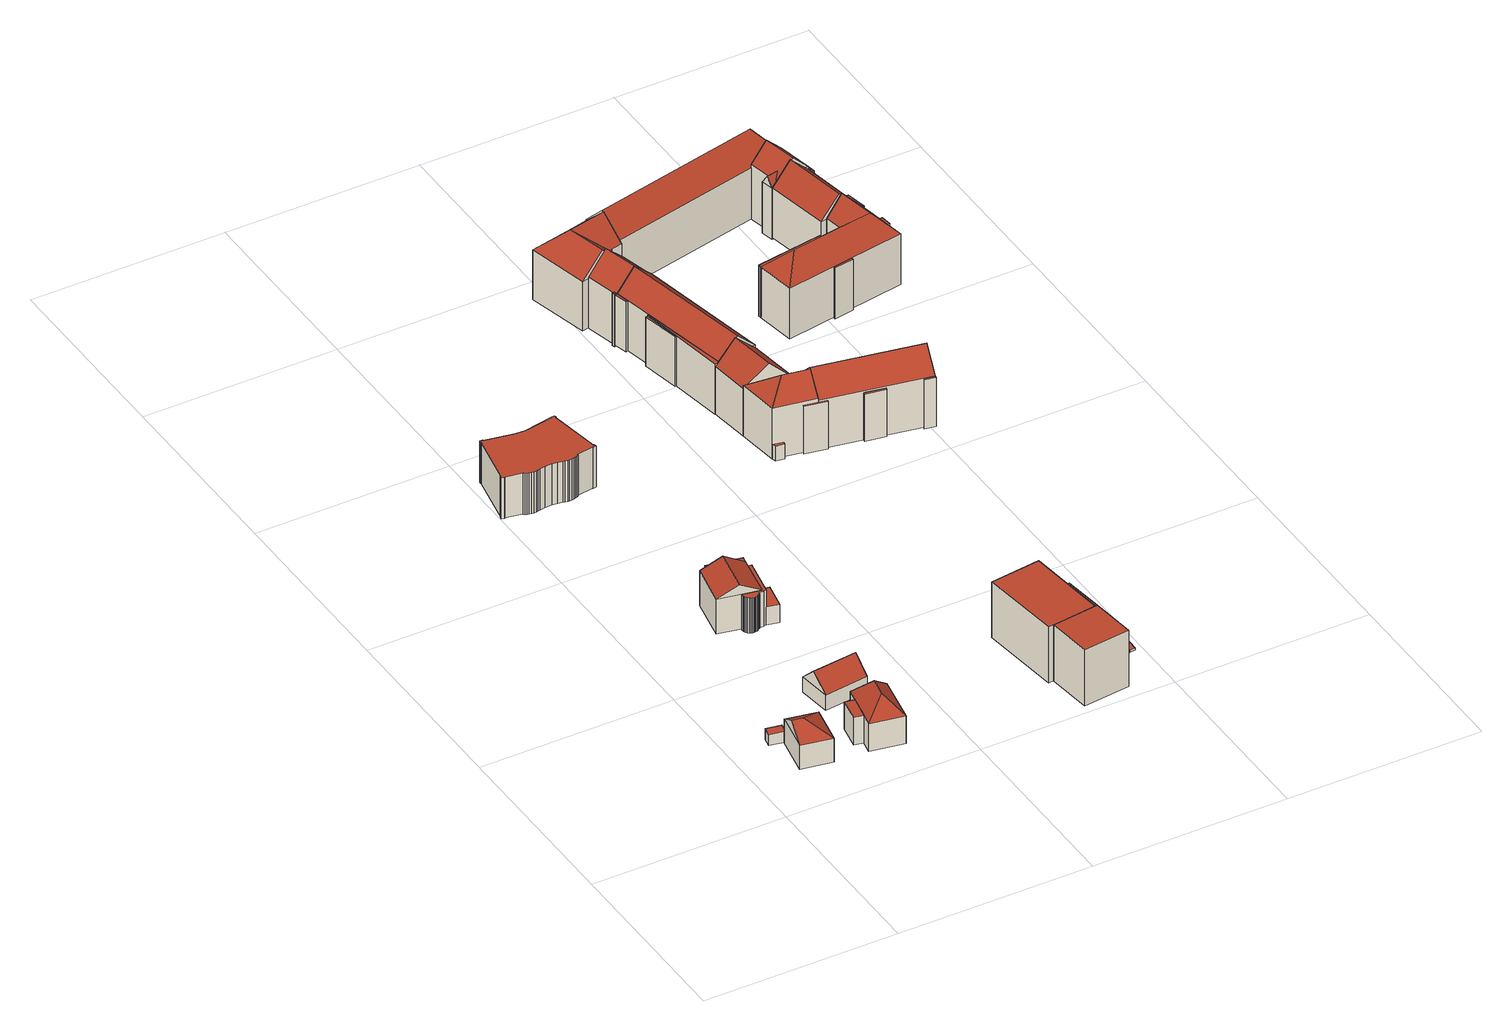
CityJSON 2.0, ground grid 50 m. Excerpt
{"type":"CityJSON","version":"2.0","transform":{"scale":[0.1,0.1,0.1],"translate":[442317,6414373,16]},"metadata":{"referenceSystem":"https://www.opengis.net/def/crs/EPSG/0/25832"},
"CityObjects":{
"building1":{"type":"Building","attributes":{"function":"31001_1010","roofType":"1000","measuredHeight":3.04,"storeysAboveGround":1},"geometry":[{"type":"Solid","lod":"2","boundaries":[[[[0,1,2,3]],[[4,5,1,0]],[[6,7,5,4]],[[8,9,7,6]],[[3,2,9,8]],[[6,4,0,3,8]],[[1,5,7,9,2]]]],"semantics":{"surfaces":[{"type":"WallSurface"},{"type":"RoofSurface","Flaechenneigung":"90","Flaechenrichtung":"0","Flaechengroesse":"9.70823750375379"},{"type":"GroundSurface"}],"values":[[0,0,0,0,0,1,2]]}}]},
"building2":{"type":"Building","attributes":{"function":"31001_1010","roofType":"5000","measuredHeight":9.93,"storeysAboveGround":3},"geometry":[{"type":"Solid","lod":"2","boundaries":[[[[10,11,12,13]],[[14,15,11,10]],[[16,17,15,14]],[[13,12,17,16]],[[10,18,14]],[[16,19,13]],[[13,19,18,10]],[[14,18,19,16]],[[11,15,17,12]]]],"semantics":{"surfaces":[{"type":"WallSurface"},{"type":"RoofSurface","Flaechenneigung":"58.4035142069956","Flaechenrichtung":"100.83569069551","Flaechengroesse":"32.6720532013698"},{"type":"RoofSurface","Flaechenneigung":"57.557046619321","Flaechenrichtung":"10.7663389368237","Flaechengroesse":"33.4631668001212"},{"type":"RoofSurface","Flaechenneigung":"57.5568320887966","Flaechenrichtung":"190.757701482515","Flaechengroesse":"33.4402973839046"},{"type":"GroundSurface"}],"values":[[0,0,0,0,1,0,2,3,4]]}}]},
"building3":{"type":"Building","attributes":{"function":"31001_1010"},"children":["building3-1","building3-2"]},
"building3-1":{"type":"BuildingPart","attributes":{"roofType":"1000","measuredHeight":7.57,"storeysAboveGround":2},"parents":["building3"],"geometry":[{"type":"Solid","lod":"2","boundaries":[[[[20,21,22,23]],[[24,25,21,20]],[[26,27,25,24]],[[23,22,27,26]],[[24,20,23,26]],[[21,25,27,22]]]],"semantics":{"surfaces":[{"type":"WallSurface"},{"type":"RoofSurface","Flaechenneigung":"90","Flaechenrichtung":"0","Flaechengroesse":"15.4250708027097"},{"type":"GroundSurface"}],"values":[[0,0,0,0,1,2]]}}]},
"building3-2":{"type":"BuildingPart","attributes":{"roofType":"3200","measuredHeight":12.21,"storeysAboveGround":2},"parents":["building3"],"geometry":[{"type":"Solid","lod":"2","boundaries":[[[[28,29,30,31]],[[32,33,29,28]],[[34,35,33,32]],[[31,30,35,34]],[[28,36,32]],[[34,37,31]],[[31,37,36,28]],[[32,36,37,34]],[[29,33,35,30]]]],"semantics":{"surfaces":[{"type":"WallSurface"},{"type":"RoofSurface","Flaechenneigung":"39.3792277218005","Flaechenrichtung":"190.472785323667","Flaechengroesse":"26.4635526603623"},{"type":"RoofSurface","Flaechenneigung":"39.3788206367418","Flaechenrichtung":"10.4878824725544","Flaechengroesse":"26.1291611869964"},{"type":"RoofSurface","Flaechenneigung":"43.3659354201111","Flaechenrichtung":"100.54775036454","Flaechengroesse":"56.7768635687085"},{"type":"RoofSurface","Flaechenneigung":"43.3650350466957","Flaechenrichtung":"280.906488991606","Flaechengroesse":"56.7850399949071"},{"type":"GroundSurface"}],"values":[[0,0,0,0,1,2,3,4,5]]}}]},
"building4":{"type":"Building","attributes":{"function":"31001_1010","yearOfConstruction":2009,"roofType":"3100","measuredHeight":8.47,"storeysAboveGround":1},"geometry":[{"type":"Solid","lod":"2","boundaries":[[[[38,39,40,41]],[[42,43,39,38]],[[44,45,43,42]],[[41,40,45,44]],[[38,46,42]],[[44,47,41]],[[41,47,46,38]],[[42,46,47,44]],[[39,43,45,40]]]],"semantics":{"surfaces":[{"type":"WallSurface"},{"type":"RoofSurface","Flaechenneigung":"45.1338264351889","Flaechenrichtung":"173.107482084667","Flaechengroesse":"69.4455051911521"},{"type":"RoofSurface","Flaechenneigung":"45.1340244925767","Flaechenrichtung":"353.109351128746","Flaechengroesse":"69.439169166833"},{"type":"GroundSurface"}],"values":[[0,0,0,0,0,0,1,2,3]]}}]},
"building5":{"type":"Building","attributes":{"function":"31001_1010"},"children":["building5-1","building5-2","building5-3","building5-4"]},
"building5-1":{"type":"BuildingPart","attributes":{"roofType":"3100","measuredHeight":12.48,"storeysAboveGround":2},"parents":["building5"],"geometry":[{"type":"Solid","lod":"2","boundaries":[[[[48,49,50,51]],[[52,53,49,48]],[[54,55,53,52]],[[51,50,55,54]],[[48,56,52]],[[54,57,51]],[[51,57,56,48]],[[52,56,57,54]],[[49,53,55,50]]]],"semantics":{"surfaces":[{"type":"WallSurface"},{"type":"RoofSurface","Flaechenneigung":"62.7624394727981","Flaechenrichtung":"280.923757849693","Flaechengroesse":"68.4218144126852"},{"type":"RoofSurface","Flaechenneigung":"62.7620843467679","Flaechenrichtung":"100.636283815479","Flaechengroesse":"68.4924069578429"},{"type":"GroundSurface"}],"values":[[0,0,0,0,0,0,1,2,3]]}}]},
"building5-2":{"type":"BuildingPart","attributes":{"roofType":"1000","measuredHeight":9.72,"storeysAboveGround":2},"parents":["building5"],"geometry":[{"type":"Solid","lod":"2","boundaries":[[[[58,59,60,61]],[[62,63,59,58]],[[52,53,63,62]],[[61,60,53,52]],[[62,58,61,52]],[[59,63,53,60]]]],"semantics":{"surfaces":[{"type":"WallSurface"},{"type":"RoofSurface","Flaechenneigung":"90","Flaechenrichtung":"0","Flaechengroesse":"12.4630555663404"},{"type":"GroundSurface"}],"values":[[0,0,0,0,1,2]]}}]},
"building5-3":{"type":"BuildingPart","attributes":{"roofType":"1000","measuredHeight":4.97,"storeysAboveGround":2},"parents":["building5"],"geometry":[{"type":"Solid","lod":"2","boundaries":[[[[64,65,66,67]],[[68,69,65,64]],[[70,71,69,68]],[[67,66,71,70]],[[68,64,67,70]],[[65,69,71,66]]]],"semantics":{"surfaces":[{"type":"WallSurface"},{"type":"RoofSurface","Flaechenneigung":"90","Flaechenrichtung":"0","Flaechengroesse":"21.1752011655344"},{"type":"GroundSurface"}],"values":[[0,0,0,0,1,2]]}}]},
"building5-4":{"type":"BuildingPart","attributes":{"roofType":"1000","measuredHeight":9.72,"storeysAboveGround":2},"parents":["building5"],"geometry":[{"type":"Solid","lod":"2","boundaries":[[[[72,73,74,75]],[[76,77,73,72]],[[78,79,77,76]],[[80,81,79,78]],[[82,83,81,80]],[[84,85,83,82]],[[86,87,85,84]],[[88,89,87,86]],[[90,91,89,88]],[[92,93,91,90]],[[94,95,93,92]],[[96,97,95,94]],[[98,99,97,96]],[[100,101,99,98]],[[54,55,101,100]],[[102,103,55,54]],[[104,105,103,102]],[[106,71,105,104]],[[107,108,71,106]],[[109,110,108,107]],[[111,112,110,109]],[[113,114,112,111]],[[115,116,114,113]],[[75,74,116,115]],[[113,111,109,107,106,104,102,54,100,98,96,94,92,90,88,86,84,82,80,78,76,72,75,115]],[[73,77,79,81,83,85,87,89,91,93,95,97,99,101,55,103,105,71,108,110,112,114,116,74]]]],"semantics":{"surfaces":[{"type":"WallSurface"},{"type":"RoofSurface","Flaechenneigung":"90","Flaechenrichtung":"0","Flaechengroesse":"15.8170676811303"},{"type":"GroundSurface"}],"values":[[0,0,0,0,0,0,0,0,0,0,0,0,0,0,0,0,0,0,0,0,0,0,0,0,1,2]]}}]},
"building6":{"type":"Building","attributes":{"function":"31001_1010","yearOfConstruction":2001,"roofType":"1000","measuredHeight":11.39,"storeysAboveGround":2},"geometry":[{"type":"Solid","lod":"2","boundaries":[[[[117,118,119,120]],[[121,122,118,117]],[[123,124,122,121]],[[125,126,124,123]],[[127,128,126,125]],[[129,130,128,127]],[[131,132,130,129]],[[133,134,132,131]],[[135,136,134,133]],[[137,138,136,135]],[[139,140,138,137]],[[141,142,140,139]],[[143,144,142,141]],[[145,146,144,143]],[[147,148,146,145]],[[149,150,148,147]],[[151,152,150,149]],[[153,154,152,151]],[[155,156,154,153]],[[157,158,156,155]],[[159,160,158,157]],[[161,162,160,159]],[[163,164,162,161]],[[165,166,164,163]],[[167,168,166,165]],[[169,170,168,167]],[[171,172,170,169]],[[173,174,172,171]],[[175,176,174,173]],[[177,178,176,175]],[[179,180,178,177]],[[181,182,180,179]],[[183,184,182,181]],[[185,186,184,183]],[[187,188,186,185]],[[189,190,188,187]],[[191,192,190,189]],[[193,194,192,191]],[[195,196,194,193]],[[197,198,196,195]],[[199,200,198,197]],[[201,202,200,199]],[[203,204,202,201]],[[205,206,204,203]],[[120,119,206,205]],[[203,201,199,197,195,193,191,189,187,185,183,181,179,177,175,173,171,169,167,165,163,161,159,157,155,153,151,149,147,145,143,141,139,137,135,133,131,129,127,125,123,121,117,120,205]],[[118,122,124,126,128,130,132,134,136,138,140,142,144,146,148,150,152,154,156,158,160,162,164,166,168,170,172,174,176,178,180,182,184,186,188,190,192,194,196,198,200,202,204,206,119]]]],"semantics":{"surfaces":[{"type":"WallSurface"},{"type":"RoofSurface","Flaechenneigung":"90","Flaechenrichtung":"0","Flaechengroesse":"311.688825261288"},{"type":"GroundSurface"}],"values":[[0,0,0,0,0,0,0,0,0,0,0,0,0,0,0,0,0,0,0,0,0,0,0,0,0,0,0,0,0,0,0,0,0,0,0,0,0,0,0,0,0,0,0,0,0,1,2]]}}]},
"building7":{"type":"Building","attributes":{"function":"31001_1010"},"children":["building7-1","building7-2","building7-3","building7-4","building7-5"]},
"building7-1":{"type":"BuildingPart","attributes":{"roofType":"1000","measuredHeight":15.6,"storeysAboveGround":5},"parents":["building7"],"geometry":[{"type":"Solid","lod":"2","boundaries":[[[[207,208,209,210]],[[211,212,208,207]],[[213,214,212,211]],[[210,209,214,213]],[[211,207,210,213]],[[208,212,214,209]]]],"semantics":{"surfaces":[{"type":"WallSurface"},{"type":"RoofSurface","Flaechenneigung":"90","Flaechenrichtung":"0","Flaechengroesse":"141.416823312113"},{"type":"GroundSurface"}],"values":[[0,0,0,0,1,2]]}}]},
"building7-2":{"type":"BuildingPart","attributes":{"roofType":"1000","measuredHeight":15.51,"storeysAboveGround":5},"parents":["building7"],"geometry":[{"type":"Solid","lod":"2","boundaries":[[[[215,216,217,218]],[[219,220,216,215]],[[221,222,220,219]],[[218,217,222,221]],[[219,215,218,221]],[[216,220,222,217]]]],"semantics":{"surfaces":[{"type":"WallSurface"},{"type":"RoofSurface","Flaechenneigung":"90","Flaechenrichtung":"0","Flaechengroesse":"275.688045551268"},{"type":"GroundSurface"}],"values":[[0,0,0,0,1,2]]}}]},
"building7-3":{"type":"BuildingPart","attributes":{"roofType":"1000","measuredHeight":15.6,"storeysAboveGround":5},"parents":["building7"],"geometry":[{"type":"Solid","lod":"2","boundaries":[[[[223,224,225,226]],[[207,208,224,223]],[[227,222,208,207]],[[226,225,222,227]],[[207,223,226,227]],[[224,208,222,225]]]],"semantics":{"surfaces":[{"type":"WallSurface"},{"type":"RoofSurface","Flaechenneigung":"90","Flaechenrichtung":"0","Flaechengroesse":"4.56008917708689"},{"type":"GroundSurface"}],"values":[[0,0,0,0,1,2]]}}]},
"building7-4":{"type":"BuildingPart","attributes":{"roofType":"3100","measuredHeight":1.45,"storeysAboveGround":5},"parents":["building7"],"geometry":[{"type":"Solid","lod":"2","boundaries":[[[[228,229,230,231]],[[232,233,229,228]],[[234,224,233,232]],[[231,230,224,234]],[[228,235,232]],[[234,236,231]],[[231,236,235,228]],[[232,235,236,234]],[[229,233,224,230]]]],"semantics":{"surfaces":[{"type":"WallSurface"},{"type":"RoofSurface","Flaechenneigung":"77.8572942276336","Flaechenrichtung":"83.1225572631205","Flaechengroesse":"48.2291061940424"},{"type":"RoofSurface","Flaechenneigung":"77.8572494099357","Flaechenrichtung":"263.121629531505","Flaechengroesse":"48.2275415766056"},{"type":"GroundSurface"}],"values":[[0,0,0,0,0,0,1,2,3]]}}]},
"building7-5":{"type":"BuildingPart","attributes":{"roofType":"5000","measuredHeight":1.45,"storeysAboveGround":5},"parents":["building7"],"geometry":[{"type":"Solid","lod":"2","boundaries":[[[[228,229,237,238]],[[239,240,229,228]],[[241,242,240,239]],[[238,237,242,241]],[[228,243,239]],[[241,244,238]],[[238,244,243,228]],[[239,243,244,241]],[[229,240,242,237]]]],"semantics":{"surfaces":[{"type":"WallSurface"},{"type":"RoofSurface","Flaechenneigung":"-77.857221905838","Flaechenrichtung":"263.123021083258","Flaechengroesse":"12.7048783094627"},{"type":"RoofSurface","Flaechenneigung":"75.5665314875448","Flaechenrichtung":"173.112255546599","Flaechengroesse":"11.1997516340832"},{"type":"RoofSurface","Flaechenneigung":"75.566718504151","Flaechenrichtung":"353.105252536582","Flaechengroesse":"11.1993477863947"},{"type":"GroundSurface"}],"values":[[0,0,0,0,1,0,2,3,4]]}}]},
"building8":{"type":"Building","attributes":{"function":"31001_1010"},"children":["building8-1","building8-2","building8-3","building8-4"]},
"building8-1":{"type":"BuildingPart","attributes":{"roofType":"1000","measuredHeight":13.93,"storeysAboveGround":4},"parents":["building8"],"geometry":[{"type":"Solid","lod":"2","boundaries":[[[[245,246,247,248]],[[249,250,246,245]],[[251,252,250,249]],[[248,247,252,251]],[[249,245,248,251]],[[246,250,252,247]]]],"semantics":{"surfaces":[{"type":"WallSurface"},{"type":"RoofSurface","Flaechenneigung":"90","Flaechenrichtung":"0","Flaechengroesse":"19.1248388533268"},{"type":"GroundSurface"}],"values":[[0,0,0,0,1,2]]}}]},
"building8-2":{"type":"BuildingPart","attributes":{"roofType":"3100","measuredHeight":18.83,"storeysAboveGround":4},"parents":["building8"],"geometry":[{"type":"Solid","lod":"2","boundaries":[[[[253,254,255,256]],[[249,250,254,253]],[[257,258,250,249]],[[256,255,258,257]],[[253,259,249]],[[257,260,256]],[[256,260,259,253]],[[249,259,260,257]],[[254,250,258,255]]]],"semantics":{"surfaces":[{"type":"WallSurface"},{"type":"RoofSurface","Flaechenneigung":"46.6275118279158","Flaechenrichtung":"78.7287989066686","Flaechengroesse":"249.230596843968"},{"type":"RoofSurface","Flaechenneigung":"46.6273113094076","Flaechenrichtung":"258.202188024824","Flaechengroesse":"245.846756038004"},{"type":"GroundSurface"}],"values":[[0,0,0,0,0,0,1,2,3]]}}]},
"building8-3":{"type":"BuildingPart","attributes":{"roofType":"1000","measuredHeight":13.72,"storeysAboveGround":4},"parents":["building8"],"geometry":[{"type":"Solid","lod":"2","boundaries":[[[[261,262,263,264]],[[265,266,262,261]],[[267,247,266,265]],[[264,263,247,267]],[[265,261,264,267]],[[262,266,247,263]]]],"semantics":{"surfaces":[{"type":"WallSurface"},{"type":"RoofSurface","Flaechenneigung":"90","Flaechenrichtung":"0","Flaechengroesse":"3.79096217372837"},{"type":"GroundSurface"}],"values":[[0,0,0,0,1,2]]}}]},
"building8-4":{"type":"BuildingPart","attributes":{"roofType":"1000","measuredHeight":13.93,"storeysAboveGround":4},"parents":["building8"],"geometry":[{"type":"Solid","lod":"2","boundaries":[[[[268,269,270,271]],[[272,273,269,268]],[[257,258,273,272]],[[271,270,258,257]],[[272,268,271,257]],[[269,273,258,270]]]],"semantics":{"surfaces":[{"type":"WallSurface"},{"type":"RoofSurface","Flaechenneigung":"90","Flaechenrichtung":"0","Flaechengroesse":"2.23251236015496"},{"type":"GroundSurface"}],"values":[[0,0,0,0,1,2]]}}]},
"building9":{"type":"Building","attributes":{"function":"31001_1010"},"children":["building9-1","building9-2","building9-3","building9-4","building9-5"]},
"building9-1":{"type":"BuildingPart","attributes":{"roofType":"5000","measuredHeight":19.42,"storeysAboveGround":4},"parents":["building9"],"geometry":[{"type":"Solid","lod":"2","boundaries":[[[[274,275,276,277]],[[278,279,275,274]],[[280,281,279,278]],[[277,276,281,280]],[[274,282,278]],[[280,283,277]],[[277,283,282,274]],[[278,282,283,280]],[[275,279,281,276]]]],"semantics":{"surfaces":[{"type":"WallSurface"},{"type":"RoofSurface","Flaechenneigung":"-47.3777665942956","Flaechenrichtung":"255.965900193557","Flaechengroesse":"48.8980211797664"},{"type":"RoofSurface","Flaechenneigung":"45.7494627773063","Flaechenrichtung":"167.3994633894","Flaechengroesse":"55.0229333551606"},{"type":"RoofSurface","Flaechenneigung":"45.7493716522249","Flaechenrichtung":"347.394866715686","Flaechengroesse":"56.2205199292849"},{"type":"GroundSurface"}],"values":[[0,0,0,0,1,0,2,3,4]]}}]},
"building9-2":{"type":"BuildingPart","attributes":{"roofType":"1000","measuredHeight":13.61,"storeysAboveGround":4},"parents":["building9"],"geometry":[{"type":"Solid","lod":"2","boundaries":[[[[284,285,286,287]],[[288,275,285,284]],[[287,286,275,288]],[[284,287,288]],[[285,275,286]]]],"semantics":{"surfaces":[{"type":"WallSurface"},{"type":"RoofSurface","Flaechenneigung":"90","Flaechenrichtung":"0","Flaechengroesse":"0.159571464660192"},{"type":"GroundSurface"}],"values":[[0,0,0,1,2]]}}]},
"building9-3":{"type":"BuildingPart","attributes":{"roofType":"5000","measuredHeight":19.42,"storeysAboveGround":4},"parents":["building9"],"geometry":[{"type":"Solid","lod":"2","boundaries":[[[[289,290,291,292]],[[278,279,290,289]],[[293,294,279,278]],[[292,291,294,293]],[[289,282,278]],[[293,295,292]],[[292,295,282,289]],[[278,282,295,293]],[[290,279,294,291]]]],"semantics":{"surfaces":[{"type":"WallSurface"},{"type":"RoofSurface","Flaechenneigung":"45.7445730696807","Flaechenrichtung":"347.389076456439","Flaechengroesse":"50.0447195677224"},{"type":"RoofSurface","Flaechenneigung":"47.4516604069884","Flaechenrichtung":"256.322164977801","Flaechengroesse":"111.142811088012"},{"type":"RoofSurface","Flaechenneigung":"47.450185749754","Flaechenrichtung":"76.0526985696942","Flaechengroesse":"110.315554972888"},{"type":"GroundSurface"}],"values":[[0,0,0,0,1,0,2,3,4]]}}]},
"building9-4":{"type":"BuildingPart","attributes":{"roofType":"3100","measuredHeight":19.42,"storeysAboveGround":4},"parents":["building9"],"geometry":[{"type":"Solid","lod":"2","boundaries":[[[[296,297,294,298]],[[299,300,297,296]],[[301,302,300,299]],[[298,294,302,301]],[[296,303,299]],[[301,304,298]],[[298,304,303,296]],[[299,303,304,301]],[[297,300,302,294]]]],"semantics":{"surfaces":[{"type":"WallSurface"},{"type":"RoofSurface","Flaechenneigung":"46.0816451722682","Flaechenrichtung":"76.098540255062","Flaechengroesse":"68.1237392294242"},{"type":"RoofSurface","Flaechenneigung":"46.0816513668436","Flaechenrichtung":"256.361759260849","Flaechengroesse":"68.4788842529546"},{"type":"GroundSurface"}],"values":[[0,0,0,0,0,0,1,2,3]]}}]},
"building9-5":{"type":"BuildingPart","attributes":{"roofType":"1000","measuredHeight":14.61,"storeysAboveGround":4},"parents":["building9"],"geometry":[{"type":"Solid","lod":"2","boundaries":[[[[305,306,300,307]],[[308,309,306,305]],[[310,311,309,308]],[[307,300,311,310]],[[308,305,307,310]],[[306,309,311,300]]]],"semantics":{"surfaces":[{"type":"WallSurface"},{"type":"RoofSurface","Flaechenneigung":"90","Flaechenrichtung":"0","Flaechengroesse":"0.460511397948179"},{"type":"GroundSurface"}],"values":[[0,0,0,0,1,2]]}}]},
"building10":{"type":"Building","attributes":{"function":"31001_1010"},"children":["building10-1","building10-2","building10-3","building10-4","building10-5","building10-6","building10-7","building10-8","building10-9"]},
"building10-1":{"type":"BuildingPart","attributes":{"roofType":"1000","measuredHeight":13.16,"storeysAboveGround":4},"parents":["building10"],"geometry":[{"type":"Solid","lod":"2","boundaries":[[[[312,313,314,315]],[[316,317,313,312]],[[318,319,317,316]],[[315,314,319,318]],[[316,312,315,318]],[[313,317,319,314]]]],"semantics":{"surfaces":[{"type":"WallSurface"},{"type":"RoofSurface","Flaechenneigung":"90","Flaechenrichtung":"0","Flaechengroesse":"3.43489849457902"},{"type":"GroundSurface"}],"values":[[0,0,0,0,1,2]]}}]},
"building10-2":{"type":"BuildingPart","attributes":{"roofType":"5000","measuredHeight":18.79,"storeysAboveGround":4},"parents":["building10"],"geometry":[{"type":"Solid","lod":"2","boundaries":[[[[320,321,322,323]],[[324,325,321,320]],[[326,327,325,324]],[[323,322,327,326]],[[320,328,324]],[[326,329,323]],[[323,329,328,320]],[[324,328,329,326]],[[321,325,327,322]]]],"semantics":{"surfaces":[{"type":"WallSurface"},{"type":"RoofSurface","Flaechenneigung":"49.4412024451597","Flaechenrichtung":"262.458768331053","Flaechengroesse":"37.6633998957678"},{"type":"RoofSurface","Flaechenneigung":"47.3567529165796","Flaechenrichtung":"190.789252270016","Flaechengroesse":"59.8688222447392"},{"type":"RoofSurface","Flaechenneigung":"47.3600396765704","Flaechenrichtung":"10.7286554150619","Flaechengroesse":"71.2116422756948"},{"type":"GroundSurface"}],"values":[[0,0,0,0,1,0,2,3,4]]}}]},
"building10-3":{"type":"BuildingPart","attributes":{"roofType":"3100","measuredHeight":18.79,"storeysAboveGround":4},"parents":["building10"],"geometry":[{"type":"Solid","lod":"2","boundaries":[[[[330,331,332,333]],[[334,335,331,330]],[[336,322,335,334]],[[333,332,322,336]],[[330,337,334]],[[336,338,333]],[[333,338,337,330]],[[334,337,338,336]],[[331,335,322,332]]]],"semantics":{"surfaces":[{"type":"WallSurface"},{"type":"RoofSurface","Flaechenneigung":"47.0334748994291","Flaechenrichtung":"10.8075106348516","Flaechengroesse":"208.980492675839"},{"type":"RoofSurface","Flaechenneigung":"47.0335005620283","Flaechenrichtung":"190.803438244978","Flaechengroesse":"209.003004064802"},{"type":"GroundSurface"}],"values":[[0,0,0,0,0,0,1,2,3]]}}]},
"building10-4":{"type":"BuildingPart","attributes":{"roofType":"3100","measuredHeight":18.77,"storeysAboveGround":4},"parents":["building10"],"geometry":[{"type":"Solid","lod":"2","boundaries":[[[[339,340,325,341]],[[342,343,340,339]],[[344,345,343,342]],[[341,325,345,344]],[[339,346,342]],[[344,347,341]],[[341,347,346,339]],[[342,346,347,344]],[[340,343,345,325]]]],"semantics":{"surfaces":[{"type":"WallSurface"},{"type":"RoofSurface","Flaechenneigung":"46.1864359266587","Flaechenrichtung":"262.355730399949","Flaechengroesse":"89.7280555869457"},{"type":"RoofSurface","Flaechenneigung":"46.1737108586027","Flaechenrichtung":"82.1965837751569","Flaechengroesse":"105.764933068895"},{"type":"GroundSurface"}],"values":[[0,0,0,0,0,0,1,2,3]]}}]},
"building10-5":{"type":"BuildingPart","attributes":{"roofType":"1000","measuredHeight":13.63,"storeysAboveGround":4},"parents":["building10"],"geometry":[{"type":"Solid","lod":"2","boundaries":[[[[348,349,335,334]],[[350,351,349,348]],[[352,353,351,350]],[[334,335,353,352]],[[350,348,334,352]],[[349,351,353,335]]]],"semantics":{"surfaces":[{"type":"WallSurface"},{"type":"RoofSurface","Flaechenneigung":"90","Flaechenrichtung":"0","Flaechengroesse":"1.70379071819993"},{"type":"GroundSurface"}],"values":[[0,0,0,0,1,2]]}}]},
"building10-6":{"type":"BuildingPart","attributes":{"roofType":"1000","measuredHeight":4.17,"storeysAboveGround":4},"parents":["building10"],"geometry":[{"type":"Solid","lod":"2","boundaries":[[[[354,355,356,357]],[[358,359,355,354]],[[360,321,359,358]],[[357,356,321,360]],[[358,354,357,360]],[[355,359,321,356]]]],"semantics":{"surfaces":[{"type":"WallSurface"},{"type":"RoofSurface","Flaechenneigung":"90","Flaechenrichtung":"0","Flaechengroesse":"2.54249179211006"},{"type":"GroundSurface"}],"values":[[0,0,0,0,1,2]]}}]},
"building10-7":{"type":"BuildingPart","attributes":{"roofType":"1000","measuredHeight":13.2,"storeysAboveGround":4},"parents":["building10"],"geometry":[{"type":"Solid","lod":"2","boundaries":[[[[361,362,363,364]],[[365,366,362,361]],[[367,368,366,365]],[[364,363,368,367]],[[365,361,364,367]],[[362,366,368,363]]]],"semantics":{"surfaces":[{"type":"WallSurface"},{"type":"RoofSurface","Flaechenneigung":"90","Flaechenrichtung":"0","Flaechengroesse":"3.68996350292356"},{"type":"GroundSurface"}],"values":[[0,0,0,0,1,2]]}}]},
"building10-8":{"type":"BuildingPart","attributes":{"roofType":"1000","measuredHeight":13.63,"storeysAboveGround":4},"parents":["building10"],"geometry":[{"type":"Solid","lod":"2","boundaries":[[[[369,370,371,372]],[[373,374,370,369]],[[375,376,374,373]],[[372,371,376,375]],[[373,369,372,375]],[[370,374,376,371]]]],"semantics":{"surfaces":[{"type":"WallSurface"},{"type":"RoofSurface","Flaechenneigung":"90","Flaechenrichtung":"0","Flaechengroesse":"1.36838687163841"},{"type":"GroundSurface"}],"values":[[0,0,0,0,1,2]]}}]},
"building10-9":{"type":"BuildingPart","attributes":{"roofType":"1000","measuredHeight":13.63,"storeysAboveGround":4},"parents":["building10"],"geometry":[{"type":"Solid","lod":"2","boundaries":[[[[377,378,379,380]],[[381,382,378,377]],[[383,384,382,381]],[[380,379,384,383]],[[381,377,380,383]],[[378,382,384,379]]]],"semantics":{"surfaces":[{"type":"WallSurface"},{"type":"RoofSurface","Flaechenneigung":"90","Flaechenrichtung":"0","Flaechengroesse":"1.21084714276918"},{"type":"GroundSurface"}],"values":[[0,0,0,0,1,2]]}}]},
"building11":{"type":"Building","attributes":{"function":"31001_1010"},"children":["building11-1","building11-2","building11-3","building11-4"]},
"building11-1":{"type":"BuildingPart","attributes":{"roofType":"5000","measuredHeight":19.68,"storeysAboveGround":4},"parents":["building11"],"geometry":[{"type":"Solid","lod":"2","boundaries":[[[[385,386,387,388]],[[389,390,386,385]],[[391,392,390,389]],[[388,387,392,391]],[[385,393,389]],[[391,394,388]],[[388,394,393,385]],[[389,393,394,391]],[[386,390,392,387]]]],"semantics":{"surfaces":[{"type":"WallSurface"},{"type":"RoofSurface","Flaechenneigung":"40.6739951992658","Flaechenrichtung":"79.0240827578467","Flaechengroesse":"38.3863756893998"},{"type":"RoofSurface","Flaechenneigung":"44.8321346533218","Flaechenrichtung":"347.391915345805","Flaechengroesse":"358.55083574132"},{"type":"RoofSurface","Flaechenneigung":"44.8322118126365","Flaechenrichtung":"167.401299378839","Flaechengroesse":"357.396455278867"},{"type":"GroundSurface"}],"values":[[0,0,0,0,1,0,2,3,4]]}}]},
"building11-2":{"type":"BuildingPart","attributes":{"roofType":"3100","measuredHeight":19.69,"storeysAboveGround":4},"parents":["building11"],"geometry":[{"type":"Solid","lod":"2","boundaries":[[[[395,396,390,397]],[[398,399,396,395]],[[400,401,399,398]],[[397,390,401,400]],[[395,402,398]],[[400,403,397]],[[397,403,402,395]],[[398,402,403,400]],[[396,399,401,390]]]],"semantics":{"surfaces":[{"type":"WallSurface"},{"type":"RoofSurface","Flaechenneigung":"45.3323310653556","Flaechenrichtung":"78.6274129409062","Flaechengroesse":"57.5838179609724"},{"type":"RoofSurface","Flaechenneigung":"45.3327879880463","Flaechenrichtung":"257.817956064625","Flaechengroesse":"56.8185174962454"},{"type":"GroundSurface"}],"values":[[0,0,0,0,0,0,1,2,3]]}}]},
"building11-3":{"type":"BuildingPart","attributes":{"roofType":"5000","measuredHeight":16.71,"storeysAboveGround":4},"parents":["building11"],"geometry":[{"type":"Solid","lod":"2","boundaries":[[[[404,405,406,407]],[[408,399,405,404]],[[409,410,399,408]],[[407,406,410,409]],[[404,411,408]],[[409,412,407]],[[407,412,411,404]],[[408,411,412,409]],[[405,399,410,406]]]],"semantics":{"surfaces":[{"type":"WallSurface"},{"type":"RoofSurface","Flaechenneigung":"-29.9996209160535","Flaechenrichtung":"77.4050323035475","Flaechengroesse":"4.8498141537896"},{"type":"RoofSurface","Flaechenneigung":"35.2163177499699","Flaechenrichtung":"347.901261016779","Flaechengroesse":"7.09332917394847"},{"type":"RoofSurface","Flaechenneigung":"35.2158827578489","Flaechenrichtung":"168.441777902379","Flaechengroesse":"7.09526466723901"},{"type":"GroundSurface"}],"values":[[0,0,0,0,1,0,2,3,4]]}}]},
"building11-4":{"type":"BuildingPart","attributes":{"roofType":"1000","measuredHeight":14.15,"storeysAboveGround":4},"parents":["building11"],"geometry":[{"type":"Solid","lod":"2","boundaries":[[[[413,414,415,416]],[[417,418,414,413]],[[419,396,418,417]],[[416,415,396,419]],[[417,413,416,419]],[[414,418,396,415]]]],"semantics":{"surfaces":[{"type":"WallSurface"},{"type":"RoofSurface","Flaechenneigung":"90","Flaechenrichtung":"0","Flaechengroesse":"3.86243372109619"},{"type":"GroundSurface"}],"values":[[0,0,0,0,1,2]]}}]},
"building12":{"type":"Building","attributes":{"function":"31001_1010"},"children":["building12-1","building12-2","building12-3","building12-4","building12-5","building12-6","building12-7","building12-8"]},
"building12-1":{"type":"BuildingPart","attributes":{"roofType":"1000","measuredHeight":14.04,"storeysAboveGround":4},"parents":["building12"],"geometry":[{"type":"Solid","lod":"2","boundaries":[[[[420,421,422,423]],[[424,425,421,420]],[[426,427,425,424]],[[423,422,427,426]],[[424,420,423,426]],[[421,425,427,422]]]],"semantics":{"surfaces":[{"type":"WallSurface"},{"type":"RoofSurface","Flaechenneigung":"90","Flaechenrichtung":"0","Flaechengroesse":"12.2795622743556"},{"type":"GroundSurface"}],"values":[[0,0,0,0,1,2]]}}]},
"building12-2":{"type":"BuildingPart","attributes":{"roofType":"3200","measuredHeight":19.02,"storeysAboveGround":4},"parents":["building12"],"geometry":[{"type":"Solid","lod":"2","boundaries":[[[[428,429,430,431]],[[424,425,429,428]],[[432,433,425,424]],[[431,430,433,432]],[[428,434,424]],[[432,435,431]],[[431,435,434,428]],[[424,434,435,432]],[[429,425,433,430]]]],"semantics":{"surfaces":[{"type":"WallSurface"},{"type":"RoofSurface","Flaechenneigung":"47.3303392566867","Flaechenrichtung":"261.19299030687","Flaechengroesse":"37.5831775690858"},{"type":"RoofSurface","Flaechenneigung":"41.7193511085119","Flaechenrichtung":"79.9751911047832","Flaechengroesse":"35.2961118919128"},{"type":"RoofSurface","Flaechenneigung":"46.2277714274309","Flaechenrichtung":"170.744733536402","Flaechengroesse":"193.173623921084"},{"type":"RoofSurface","Flaechenneigung":"46.2278033351335","Flaechenrichtung":"350.36960945224","Flaechengroesse":"192.378132032138"},{"type":"GroundSurface"}],"values":[[0,0,0,0,1,2,3,4,5]]}}]},
"building12-3":{"type":"BuildingPart","attributes":{"roofType":"5000","measuredHeight":19.02,"storeysAboveGround":4},"parents":["building12"],"geometry":[{"type":"Solid","lod":"2","boundaries":[[[[432,433,436,437]],[[438,439,433,432]],[[440,441,439,438]],[[437,436,441,440]],[[432,435,438]],[[440,442,437]],[[437,442,435,432]],[[438,435,442,440]],[[433,439,441,436]]]],"semantics":{"surfaces":[{"type":"WallSurface"},{"type":"RoofSurface","Flaechenneigung":"-46.5650908456143","Flaechenrichtung":"170.239622525457","Flaechengroesse":"32.2174933937763"},{"type":"RoofSurface","Flaechenneigung":"41.7429948881841","Flaechenrichtung":"79.9533040262361","Flaechengroesse":"47.6514254121725"},{"type":"RoofSurface","Flaechenneigung":"41.7433215098573","Flaechenrichtung":"259.932881935707","Flaechengroesse":"47.3190126735422"},{"type":"GroundSurface"}],"values":[[0,0,0,0,1,0,2,3,4]]}}]},
"building12-4":{"type":"BuildingPart","attributes":{"roofType":"3100","measuredHeight":19.08,"storeysAboveGround":4},"parents":["building12"],"geometry":[{"type":"Solid","lod":"2","boundaries":[[[[443,444,445,446]],[[447,448,444,443]],[[449,436,448,447]],[[446,445,436,449]],[[443,450,447]],[[449,451,446]],[[446,451,450,443]],[[447,450,451,449]],[[444,448,436,445]]]],"semantics":{"surfaces":[{"type":"WallSurface"},{"type":"RoofSurface","Flaechenneigung":"44.7581507471669","Flaechenrichtung":"259.435354840495","Flaechengroesse":"125.584730455378"},{"type":"RoofSurface","Flaechenneigung":"44.7571956399916","Flaechenrichtung":"79.7959034985162","Flaechengroesse":"126.041440107797"},{"type":"GroundSurface"}],"values":[[0,0,0,0,0,0,1,2,3]]}}]},
"building12-5":{"type":"BuildingPart","attributes":{"roofType":"1000","measuredHeight":13.42,"storeysAboveGround":4},"parents":["building12"],"geometry":[{"type":"Solid","lod":"2","boundaries":[[[[417,452,448,453]],[[454,455,452,417]],[[456,457,455,454]],[[453,448,457,456]],[[454,417,453,456]],[[452,455,457,448]]]],"semantics":{"surfaces":[{"type":"WallSurface"},{"type":"RoofSurface","Flaechenneigung":"90","Flaechenrichtung":"0","Flaechengroesse":"0.853041131222208"},{"type":"GroundSurface"}],"values":[[0,0,0,0,1,2]]}}]},
"building12-6":{"type":"BuildingPart","attributes":{"roofType":"1000","measuredHeight":13.56,"storeysAboveGround":4},"parents":["building12"],"geometry":[{"type":"Solid","lod":"2","boundaries":[[[[458,459,460,461]],[[462,463,459,458]],[[464,465,463,462]],[[461,460,465,464]],[[462,458,461,464]],[[459,463,465,460]]]],"semantics":{"surfaces":[{"type":"WallSurface"},{"type":"RoofSurface","Flaechenneigung":"90","Flaechenrichtung":"0","Flaechengroesse":"4.72694616119398"},{"type":"GroundSurface"}],"values":[[0,0,0,0,1,2]]}}]},
"building12-7":{"type":"BuildingPart","attributes":{"roofType":"1000","measuredHeight":14.04,"storeysAboveGround":4},"parents":["building12"],"geometry":[{"type":"Solid","lod":"2","boundaries":[[[[466,467,468,469]],[[470,471,467,466]],[[472,473,471,470]],[[469,468,473,472]],[[470,466,469,472]],[[467,471,473,468]]]],"semantics":{"surfaces":[{"type":"WallSurface"},{"type":"RoofSurface","Flaechenneigung":"90","Flaechenrichtung":"0","Flaechengroesse":"3.3874754839766"},{"type":"GroundSurface"}],"values":[[0,0,0,0,1,2]]}}]},
"building12-8":{"type":"BuildingPart","attributes":{"roofType":"1000","measuredHeight":14.04,"storeysAboveGround":4},"parents":["building12"],"geometry":[{"type":"Solid","lod":"2","boundaries":[[[[474,475,476,477]],[[478,479,475,474]],[[480,481,479,478]],[[477,476,481,480]],[[478,474,477,480]],[[475,479,481,476]]]],"semantics":{"surfaces":[{"type":"WallSurface"},{"type":"RoofSurface","Flaechenneigung":"90","Flaechenrichtung":"0","Flaechengroesse":"2.09576200638867"},{"type":"GroundSurface"}],"values":[[0,0,0,0,1,2]]}}]}
},
"vertices":[
[129,230,42],[129,230,12],[132,230,12],[132,230,42],[93,237,42],[93,237,12],[98,261,42],[98,261,12],[136,254,42],[136,254,12],
[208,215,77],[208,215,11],[129,230,11],[129,230,77],[189,113,77],[189,113,11],[109,128,77],[109,128,11],[146,174,110],[119,179,110],
[294,202,88],[294,202,12],[269,206,12],[269,206,88],[282,140,88],[282,140,12],[258,145,88],[258,145,12],
[362,92,88],[362,92,12],[385,217,12],[385,217,88],[275,108,88],[275,108,12],[300,233,88],[300,233,12],[326,138,134],[335,188,134],
[264,281,59],[264,281,17],[379,295,17],[379,295,59],[254,366,59],[254,366,17],[368,380,59],[368,380,17],[259,324,101],[374,337,101],
[214,755,117],[214,755,20],[193,644,20],[193,644,117],[319,734,117],[319,734,20],[299,623,117],[299,623,20],[267,744,145],[246,633,145],
[233,765,117],[233,765,20],[231,751,20],[231,751,117],[322,748,117],[322,748,20],
[350,678,70],[350,678,20],[319,684,20],[319,684,70],[337,612,70],[337,612,20],[306,618,70],[306,618,20],
[279,609,117],[279,609,20],[282,611,20],[282,611,117],[275,608,117],[275,608,20],[272,607,117],[272,607,20],[269,607,117],[269,607,20],[265,608,117],[265,608,20],[262,609,117],[262,609,20],[259,611,117],[259,611,20],[256,613,117],[256,613,20],[254,616,117],[254,616,20],[252,619,117],[252,619,20],[251,623,117],[251,623,20],[251,625,117],[251,625,20],[250,629,117],[250,629,20],[251,632,117],[251,632,20],[316,717,117],[316,717,20],[325,715,117],[325,715,20],[306,618,117],[300,619,117],[300,619,20],[299,617,117],[299,617,20],[288,618,117],[288,618,20],[287,615,117],[287,615,20],[284,613,117],[284,613,20],
[109,1260,117],[109,1260,3],[126,1261,3],[126,1261,117],[94,1258,117],[94,1258,3],[89,1257,117],[89,1257,3],[84,1256,117],[84,1256,3],[78,1256,117],[78,1256,3],[72,1257,117],[72,1257,3],[66,1258,117],[66,1258,3],[61,1259,117],[61,1259,3],[57,1261,117],[57,1261,3],[54,1263,117],[54,1263,3],[54,1264,117],[54,1264,3],[10,1272,117],[10,1272,3],[10,1271,117],[10,1271,3],[3,1273,117],[3,1273,3],[4,1280,117],[4,1280,3],[6,1280,117],[6,1280,3],[30,1409,117],[30,1409,3],[29,1409,117],[29,1409,3],[30,1416,117],[30,1416,3],[37,1415,117],[37,1415,3],[37,1414,117],[37,1414,3],[113,1400,117],[113,1400,3],[138,1399,117],[138,1399,3],[213,1412,117],[213,1412,3],[213,1413,117],[213,1413,3],[220,1414,117],[220,1414,3],[222,1407,117],[222,1407,3],[220,1407,117],[220,1407,3],[242,1277,117],[242,1277,3],[243,1278,117],[243,1278,3],[245,1270,117],[245,1270,3],[237,1269,117],[237,1269,3],[237,1270,117],[237,1270,3],[194,1263,117],[194,1263,3],[194,1262,117],[194,1262,3],[190,1260,117],[190,1260,3],[186,1258,117],[186,1258,3],[180,1256,117],[180,1256,3],[175,1255,117],[175,1255,3],[169,1255,117],[169,1255,3],[164,1255,117],[164,1255,3],[158,1256,117],[158,1256,3],[153,1258,117],[153,1258,3],[140,1260,117],[140,1260,3],
[881,140,171],[881,140,15],[760,125,15],[760,125,171],[895,24,171],[895,24,15],[774,10,171],[774,10,15],
[721,333,170],[721,333,15],[747,124,15],[747,124,170],[851,349,170],[851,349,15],[876,139,170],[876,139,15],
[868,243,171],[868,243,15],[864,243,15],[864,243,171],[876,139,171],
[959,131,21],[959,131,15],[945,253,15],[945,253,21],[883,122,21],[883,122,15],[868,243,21],[921,127,30],[906,248,30],
[974,133,15],[974,133,21],[952,195,21],[952,195,15],[966,197,21],[966,197,15],[917,159,30],[970,165,30],
[563,1587,157],[563,1587,18],[560,1587,18],[560,1587,157],[612,1355,157],[612,1355,18],[599,1353,157],[599,1353,18],
[712,1371,157],[712,1371,18],[644,1716,18],[644,1716,157],[541,1690,157],[541,1690,18],[662,1363,206],[593,1703,206],
[574,1488,155],[574,1488,18],[576,1488,18],[576,1488,155],[555,1586,155],[555,1586,18],[560,1587,155],
[543,1653,157],[543,1653,18],[548,1654,18],[548,1654,157],[534,1688,157],[534,1688,18],
[612,1846,149],[612,1846,12],[647,1854,12],[647,1854,149],[584,1959,149],[584,1959,12],[622,1968,149],[622,1968,12],[537,1889,206],[634,1911,206],
[613,1842,148],[613,1842,12],[618,1848,12],[618,1848,148],[612,1846,148],
[464,1933,149],[464,1933,12],[502,1775,12],[502,1775,149],[622,1804,149],[622,1804,12],[562,1790,206],
[644,1716,154],[644,1716,12],[622,1804,154],[540,1690,154],[540,1690,12],[518,1779,154],[518,1779,12],[592,1703,206],[570,1792,206],
[534,1688,158],[534,1688,12],[540,1690,158],[532,1696,158],[532,1696,12],[538,1697,158],[538,1697,12],
[890,1096,150],[890,1096,19],[838,1106,19],[838,1106,150],[888,1090,150],[888,1090,19],[837,1099,150],[837,1099,19],
[626,1146,160],[626,1146,19],[732,1126,19],[732,1126,160],[612,1251,160],[612,1251,19],[751,1225,160],[751,1225,19],[675,1188,207],[741,1176,207],
[1024,1183,155],[1024,1183,19],[753,1235,19],[753,1235,155],[1003,1074,155],[1003,1074,19],[732,1126,155],[1013,1129,207],[742,1181,207],
[599,1353,151],[599,1353,19],[612,1251,151],[712,1371,151],[712,1371,19],[731,1229,151],[731,1229,19],[655,1362,206],[672,1240,206],
[1002,1068,155],[1002,1068,19],[975,1073,155],[975,1073,19],[977,1080,155],[977,1080,19],
[650,1132,60],[650,1132,19],[652,1141,19],[652,1141,60],[628,1135,60],[628,1135,19],[626,1146,60],
[753,1116,151],[753,1116,19],[754,1122,19],[754,1122,151],[696,1126,151],[696,1126,19],[698,1133,151],[698,1133,19],
[797,1231,155],[797,1231,19],[796,1227,19],[796,1227,155],[830,1225,155],[830,1225,19],[829,1221,155],[829,1221,19],
[938,1204,155],[938,1204,19],[937,1200,19],[937,1200,155],[967,1198,155],[967,1198,19],[967,1194,155],[967,1194,19],
[1104,2076,152],[1104,2076,10],[622,1968,10],[622,1968,152],[1124,1970,152],[1124,1970,10],[645,1863,152],[645,1863,10],[1069,2013,207],[633,1915,207],
[1142,1880,162],[1142,1880,10],[1124,1970,162],[1054,1863,162],[1054,1863,10],[1035,1950,162],[1035,1950,10],[1098,1872,207],[1080,1960,207],
[1047,1897,152],[1047,1897,10],[1031,1893,10],[1031,1893,152],[1054,1863,152],[1038,1860,152],[1038,1860,10],[1064,1883,177],[1034,1877,177],
[1142,1924,151],[1142,1924,10],[1134,1923,10],[1134,1923,151],[1151,1882,151],[1151,1882,10],[1142,1880,151],
[1041,1646,157],[1041,1646,16],[1040,1652,16],[1040,1652,157],[868,1616,157],[868,1616,16],[867,1624,157],[867,1624,16],
[884,1515,157],[884,1515,16],[1198,1566,16],[1198,1566,157],[1180,1670,157],[1180,1670,16],[930,1575,207],[1145,1610,207],
[1172,1714,16],[1172,1714,157],[1092,1655,157],[1092,1655,16],[1084,1698,157],[1084,1698,16],[1128,1706,207],
[1038,1860,154],[1038,1860,16],[1069,1696,16],[1069,1696,154],[1142,1881,154],[1142,1881,16],[1172,1714,154],[1090,1870,207],[1120,1705,207],
[1151,1882,16],[1142,1881,151],[1152,1872,151],[1152,1872,16],[1144,1871,151],[1144,1871,16],
[1173,1756,152],[1173,1756,16],[1165,1754,16],[1165,1754,152],[1183,1702,152],[1183,1702,16],[1174,1701,152],[1174,1701,16],
[1060,1537,157],[1060,1537,16],[1059,1543,16],[1059,1543,157],[1009,1529,157],[1009,1529,16],[1008,1535,157],[1008,1535,16],
[1193,1640,157],[1193,1640,16],[1185,1638,16],[1185,1638,157],[1197,1612,157],[1197,1612,16],[1190,1611,157],[1190,1611,16]
]}
